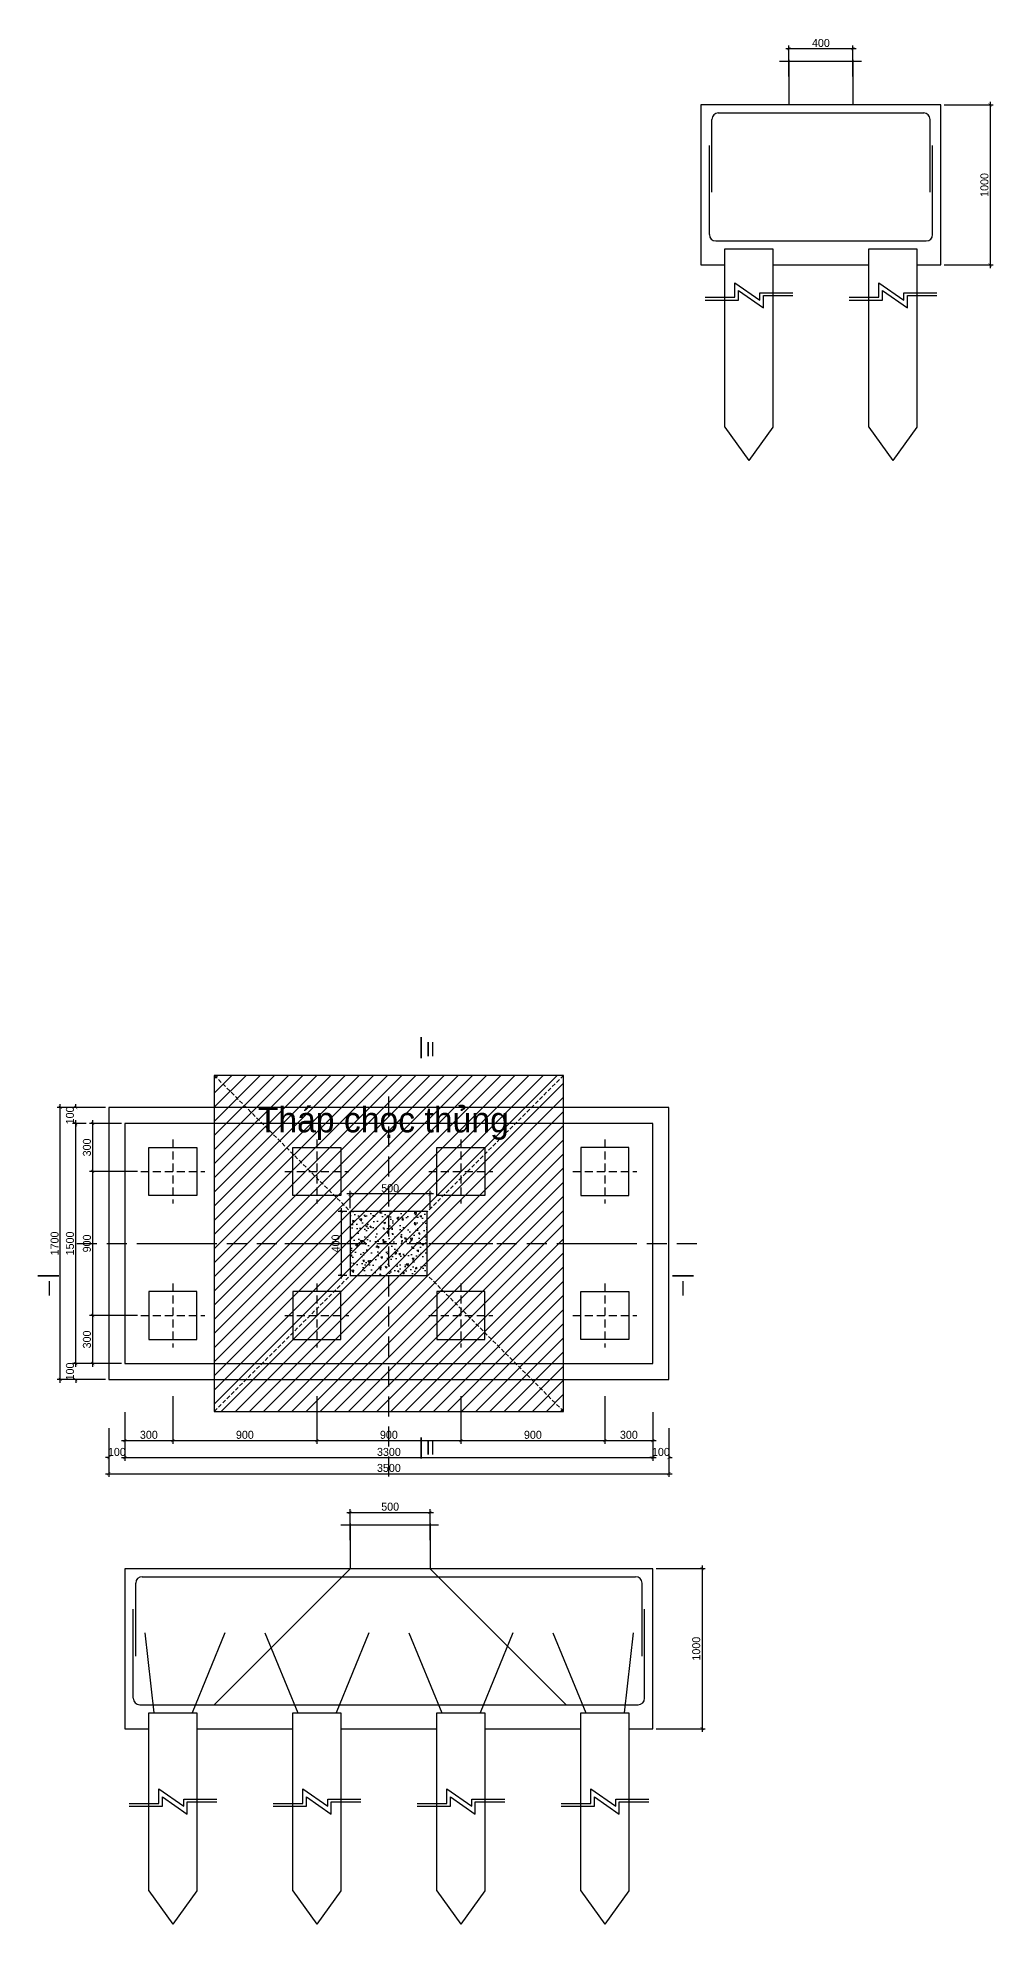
# Model space of a CAD drawing. Extents: x 394 to 18449, y -3793 to 677.
# Drawn here: x 7718 to 8315, y -3350 to -2171 of the extents above; entities that cross this region are included whole.
import ezdxf

# ---------------------------------------------------------------- set-up
doc = ezdxf.new("R2010")
doc.units = 0
doc.header["$MEASUREMENT"] = 0
doc.linetypes.add('CENTER2', pattern=[1.125, 0.75, -0.125, 0.125, -0.125])
doc.linetypes.add('HIDDEN', pattern=[0.375, 0.25, -0.125])
doc.layers.get('0').update_dxf_attribs({"linetype": 'CONTINUOUS'})
doc.layers.get('DEFPOINTS').update_dxf_attribs({"linetype": 'CONTINUOUS'})
for name, color, linetype in [('DUT', 7, 'CENTER2'), ('TEXT', 7, 'CONTINUOUS'), ('THEP', 6, 'CONTINUOUS'), ('TUONG', 7, 'CONTINUOUS')]:
    doc.layers.add(name, color=color, linetype=linetype)
doc.styles.add('DIM-NEW', font='VHELVCN.TTF')
doc.styles.add('style1', font='VGOUDYN.TTF')
doc.styles.add('T2', font='VTIMESN.TTF')
doc.dimstyles.new('TL10', dxfattribs={"dimtxt": 5, "dimasz": 2, "dimexe": 2, "dimexo": 2, "dimgap": 1, "dimtad": 1, "dimdec": 0, "dimlfac": 10, "dimzin": 0, "dimdsep": 46, "dimtxsty": 'T2', "dimblk": 'ARCHTICK', "dimcen": 2.5, "dimdle": 2, "dimclrd": 1, "dimclre": 1, "dimclrt": 2, "dimadec": 0, "dimazin": 0, "dimtfac": 1, "dimtdec": 0, "dimtix": 1, "dimtofl": 0, "dimtmove": 0, "dimatfit": 0, "dimldrblk": 'ARCHTICK', "dimfxl": 0, "dimtolj": 1, "dimtzin": 0, "dimlwd": -1, "dimlwe": -1, "dimarcsym": 0})

# ---------------------------------------------------------------- blocks, each defined once
blk = doc.blocks.new('_ARCHTICK')
at = {"color": 0, "linetype": 'ByBlock', "const_width": 0.15}
blk.add_lwpolyline([(-0.5, -0.5), (0.5, 0.5)], dxfattribs=at)
blk = doc.blocks.new('*D124')
at = {"layer": 'DEFPOINTS', "color": 0}
for p in [(7772.6, -3047.6), (8102.6, -3047.6), (8102.6, -3058.2)]:
    blk.add_point(p, dxfattribs=at)
at = {"layer": 'TUONG', "color": 1}
for p, q in [((7772.6, -3049.6), (7772.6, -3060.2)), ((8102.6, -3049.6), (8102.6, -3060.2)), ((7770.6, -3058.2), (8104.6, -3058.2))]:
    blk.add_line(p, q, dxfattribs=at)
at = {"layer": 'TUONG', "color": 1, "xscale": 2, "yscale": 2, "zscale": 2, "rotation": 180}
blk.add_blockref('_ARCHTICK', (7772.6, -3058.2), dxfattribs=at)
at = {"layer": 'TUONG', "color": 1, "xscale": 2, "yscale": 2, "zscale": 2}
blk.add_blockref('_ARCHTICK', (8102.6, -3058.2), dxfattribs=at)
at = {"layer": 'TUONG', "color": 2, "insert": (7937.6, -3054.7), "char_height": 5, "attachment_point": 5, "style": 'T2'}
blk.add_mtext('\\A1;3300', dxfattribs=at)
blk = doc.blocks.new('*D123')
at = {"layer": 'DEFPOINTS', "color": 0}
for p in [(7762.6, -3058.2), (8112.6, -3058.2), (8112.6, -3068.3)]:
    blk.add_point(p, dxfattribs=at)
at = {"layer": 'TUONG', "color": 1}
for p, q in [((7762.6, -3060.2), (7762.6, -3070.3)), ((8112.6, -3060.2), (8112.6, -3070.3)), ((7760.6, -3068.3), (8114.6, -3068.3))]:
    blk.add_line(p, q, dxfattribs=at)
at = {"layer": 'TUONG', "color": 1, "xscale": 2, "yscale": 2, "zscale": 2, "rotation": 180}
blk.add_blockref('_ARCHTICK', (7762.6, -3068.3), dxfattribs=at)
at = {"layer": 'TUONG', "color": 1, "xscale": 2, "yscale": 2, "zscale": 2}
blk.add_blockref('_ARCHTICK', (8112.6, -3068.3), dxfattribs=at)
at = {"layer": 'TUONG', "color": 2, "insert": (7937.6, -3064.7), "char_height": 5, "attachment_point": 5, "style": 'T2'}
blk.add_mtext('\\A1;3500', dxfattribs=at)
blk = doc.blocks.new('*D122')
at = {"layer": 'DEFPOINTS', "color": 0}
for p in [(8112.6, -3037.9), (8102.6, -3049.6), (8112.6, -3058.2)]:
    blk.add_point(p, dxfattribs=at)
at = {"layer": 'TUONG', "color": 1}
for p, q in [((8112.6, -3039.9), (8112.6, -3060.2)), ((8102.6, -3051.6), (8102.6, -3060.2)), ((8102.6, -3058.2), (8100.6, -3058.2)), ((8112.6, -3058.2), (8114.6, -3058.2))]:
    blk.add_line(p, q, dxfattribs=at)
at = {"layer": 'TUONG', "color": 1, "xscale": 2, "yscale": 2, "zscale": 2}
blk.add_blockref('_ARCHTICK', (8102.6, -3058.2), dxfattribs=at)
at = {"layer": 'TUONG', "color": 1, "xscale": 2, "yscale": 2, "zscale": 2, "rotation": 180}
blk.add_blockref('_ARCHTICK', (8112.6, -3058.2), dxfattribs=at)
at = {"layer": 'TUONG', "color": 2, "insert": (8107.6, -3054.7), "char_height": 5, "attachment_point": 5, "style": 'T2'}
blk.add_mtext('\\A1;100', dxfattribs=at)
blk = doc.blocks.new('*D121')
at = {"layer": 'DEFPOINTS', "color": 0}
for p in [(7762.6, -3037.9), (7772.6, -3037.9), (7772.6, -3058.2)]:
    blk.add_point(p, dxfattribs=at)
at = {"layer": 'TUONG', "color": 1}
for p, q in [((7762.6, -3039.9), (7762.6, -3060.2)), ((7772.6, -3039.9), (7772.6, -3060.2)), ((7762.6, -3058.2), (7760.6, -3058.2)), ((7772.6, -3058.2), (7774.6, -3058.2))]:
    blk.add_line(p, q, dxfattribs=at)
at = {"layer": 'TUONG', "color": 1, "xscale": 2, "yscale": 2, "zscale": 2}
blk.add_blockref('_ARCHTICK', (7762.6, -3058.2), dxfattribs=at)
at = {"layer": 'TUONG', "color": 1, "xscale": 2, "yscale": 2, "zscale": 2, "rotation": 180}
blk.add_blockref('_ARCHTICK', (7772.6, -3058.2), dxfattribs=at)
at = {"layer": 'TUONG', "color": 2, "insert": (7767.6, -3054.7), "char_height": 5, "attachment_point": 5, "style": 'T2'}
blk.add_mtext('\\A1;100', dxfattribs=at)
blk = doc.blocks.new('*D120')
at = {"layer": 'DEFPOINTS', "color": 0}
for p in [(8072.6, -3017.9), (8102.6, -3027.9), (8102.6, -3047.6)]:
    blk.add_point(p, dxfattribs=at)
at = {"layer": 'TUONG', "color": 1}
for p, q in [((8072.6, -3019.9), (8072.6, -3049.6)), ((8102.6, -3029.9), (8102.6, -3049.6)), ((8070.6, -3047.6), (8104.6, -3047.6))]:
    blk.add_line(p, q, dxfattribs=at)
at = {"layer": 'TUONG', "color": 1, "xscale": 2, "yscale": 2, "zscale": 2, "rotation": 180}
blk.add_blockref('_ARCHTICK', (8072.6, -3047.6), dxfattribs=at)
at = {"layer": 'TUONG', "color": 1, "xscale": 2, "yscale": 2, "zscale": 2}
blk.add_blockref('_ARCHTICK', (8102.6, -3047.6), dxfattribs=at)
at = {"layer": 'TUONG', "color": 2, "insert": (8087.6, -3044), "char_height": 5, "attachment_point": 5, "style": 'T2'}
blk.add_mtext('\\A1;300', dxfattribs=at)
blk = doc.blocks.new('*D119')
at = {"layer": 'DEFPOINTS', "color": 0}
for p in [(7982.6, -3017.9), (8072.6, -3017.9), (8072.6, -3047.6)]:
    blk.add_point(p, dxfattribs=at)
at = {"layer": 'TUONG', "color": 1}
for p, q in [((7982.6, -3019.9), (7982.6, -3049.6)), ((8072.6, -3019.9), (8072.6, -3049.6)), ((7980.6, -3047.6), (8074.6, -3047.6))]:
    blk.add_line(p, q, dxfattribs=at)
at = {"layer": 'TUONG', "color": 1, "xscale": 2, "yscale": 2, "zscale": 2, "rotation": 180}
blk.add_blockref('_ARCHTICK', (7982.6, -3047.6), dxfattribs=at)
at = {"layer": 'TUONG', "color": 1, "xscale": 2, "yscale": 2, "zscale": 2}
blk.add_blockref('_ARCHTICK', (8072.6, -3047.6), dxfattribs=at)
at = {"layer": 'TUONG', "color": 2, "insert": (8027.6, -3044), "char_height": 5, "attachment_point": 5, "style": 'T2'}
blk.add_mtext('\\A1;900', dxfattribs=at)
blk = doc.blocks.new('*D118')
at = {"layer": 'DEFPOINTS', "color": 0}
for p in [(7892.6, -3017.9), (7982.6, -3017.9), (7982.6, -3047.6)]:
    blk.add_point(p, dxfattribs=at)
at = {"layer": 'TUONG', "color": 1}
for p, q in [((7892.6, -3019.9), (7892.6, -3049.6)), ((7982.6, -3019.9), (7982.6, -3049.6)), ((7890.6, -3047.6), (7984.6, -3047.6))]:
    blk.add_line(p, q, dxfattribs=at)
at = {"layer": 'TUONG', "color": 1, "xscale": 2, "yscale": 2, "zscale": 2, "rotation": 180}
blk.add_blockref('_ARCHTICK', (7892.6, -3047.6), dxfattribs=at)
at = {"layer": 'TUONG', "color": 1, "xscale": 2, "yscale": 2, "zscale": 2}
blk.add_blockref('_ARCHTICK', (7982.6, -3047.6), dxfattribs=at)
at = {"layer": 'TUONG', "color": 2, "insert": (7937.6, -3044), "char_height": 5, "attachment_point": 5, "style": 'T2'}
blk.add_mtext('\\A1;900', dxfattribs=at)
blk = doc.blocks.new('*D117')
at = {"layer": 'DEFPOINTS', "color": 0}
for p in [(7802.6, -3017.9), (7892.6, -3017.9), (7892.6, -3047.6)]:
    blk.add_point(p, dxfattribs=at)
at = {"layer": 'TUONG', "color": 1}
for p, q in [((7802.6, -3019.9), (7802.6, -3049.6)), ((7892.6, -3019.9), (7892.6, -3049.6)), ((7800.6, -3047.6), (7894.6, -3047.6))]:
    blk.add_line(p, q, dxfattribs=at)
at = {"layer": 'TUONG', "color": 1, "xscale": 2, "yscale": 2, "zscale": 2, "rotation": 180}
blk.add_blockref('_ARCHTICK', (7802.6, -3047.6), dxfattribs=at)
at = {"layer": 'TUONG', "color": 1, "xscale": 2, "yscale": 2, "zscale": 2}
blk.add_blockref('_ARCHTICK', (7892.6, -3047.6), dxfattribs=at)
at = {"layer": 'TUONG', "color": 2, "insert": (7847.6, -3044), "char_height": 5, "attachment_point": 5, "style": 'T2'}
blk.add_mtext('\\A1;900', dxfattribs=at)
blk = doc.blocks.new('*D116')
at = {"layer": 'DEFPOINTS', "color": 0}
for p in [(7772.6, -3027.9), (7802.6, -3017.9), (7802.6, -3047.6)]:
    blk.add_point(p, dxfattribs=at)
at = {"layer": 'TUONG', "color": 1}
for p, q in [((7802.6, -3019.9), (7802.6, -3049.6)), ((7772.6, -3029.9), (7772.6, -3049.6)), ((7770.6, -3047.6), (7804.6, -3047.6))]:
    blk.add_line(p, q, dxfattribs=at)
at = {"layer": 'TUONG', "color": 1, "xscale": 2, "yscale": 2, "zscale": 2, "rotation": 180}
blk.add_blockref('_ARCHTICK', (7772.6, -3047.6), dxfattribs=at)
at = {"layer": 'TUONG', "color": 1, "xscale": 2, "yscale": 2, "zscale": 2}
blk.add_blockref('_ARCHTICK', (7802.6, -3047.6), dxfattribs=at)
at = {"layer": 'TUONG', "color": 2, "insert": (7787.6, -3044), "char_height": 5, "attachment_point": 5, "style": 'T2'}
blk.add_mtext('\\A1;300', dxfattribs=at)
blk = doc.blocks.new('*D115')
at = {"layer": 'DEFPOINTS', "color": 0}
for p in [(7732.2, -2839.4), (7741.9, -2839.4), (7741.9, -3009.4)]:
    blk.add_point(p, dxfattribs=at)
at = {"layer": 'TUONG', "color": 1}
for p, q in [((7739.9, -2839.4), (7730.2, -2839.4)), ((7732.2, -3011.4), (7732.2, -2837.4)), ((7739.9, -3009.4), (7730.2, -3009.4))]:
    blk.add_line(p, q, dxfattribs=at)
at = {"layer": 'TUONG', "color": 1, "xscale": 2, "yscale": 2, "zscale": 2}
for p, rotation in [((7732.2, -2839.4), 90), ((7732.2, -3009.4), 270)]:
    blk.add_blockref('_ARCHTICK', p, dxfattribs=dict(at, rotation=rotation))
at = {"layer": 'TUONG', "color": 2, "insert": (7728.7, -2924.4), "char_height": 5, "attachment_point": 5, "rotation": 90, "style": 'T2'}
blk.add_mtext('\\A1;1700', dxfattribs=at)
blk = doc.blocks.new('*D114')
at = {"layer": 'DEFPOINTS', "color": 0}
for p in [(7741.9, -2839.4), (7762.6, -2839.4), (7750.5, -2849.4)]:
    blk.add_point(p, dxfattribs=at)
at = {"layer": 'TUONG', "color": 1}
for p, q in [((7760.6, -2839.4), (7739.9, -2839.4)), ((7741.9, -2839.4), (7741.9, -2837.4)), ((7748.5, -2849.4), (7739.9, -2849.4)), ((7741.9, -2849.4), (7741.9, -2851.4))]:
    blk.add_line(p, q, dxfattribs=at)
at = {"layer": 'TUONG', "color": 1, "xscale": 2, "yscale": 2, "zscale": 2}
for p, rotation in [((7741.9, -2839.4), 270), ((7741.9, -2849.4), 90)]:
    blk.add_blockref('_ARCHTICK', p, dxfattribs=dict(at, rotation=rotation))
at = {"layer": 'TUONG', "color": 2, "insert": (7738.3, -2844.4), "char_height": 5, "attachment_point": 5, "rotation": 90, "style": 'T2'}
blk.add_mtext('\\A1;100', dxfattribs=at)
blk = doc.blocks.new('*D113')
at = {"layer": 'DEFPOINTS', "color": 0}
for p in [(7741.9, -2849.4), (7750.5, -2849.4), (7770.6, -2999.4)]:
    blk.add_point(p, dxfattribs=at)
at = {"layer": 'TUONG', "color": 1}
for p, q in [((7748.5, -2849.4), (7739.9, -2849.4)), ((7741.9, -3001.4), (7741.9, -2847.4)), ((7768.6, -2999.4), (7739.9, -2999.4))]:
    blk.add_line(p, q, dxfattribs=at)
at = {"layer": 'TUONG', "color": 1, "xscale": 2, "yscale": 2, "zscale": 2}
for p, rotation in [((7741.9, -2849.4), 90), ((7741.9, -2999.4), 270)]:
    blk.add_blockref('_ARCHTICK', p, dxfattribs=dict(at, rotation=rotation))
at = {"layer": 'TUONG', "color": 2, "insert": (7738.3, -2924.4), "char_height": 5, "attachment_point": 5, "rotation": 90, "style": 'T2'}
blk.add_mtext('\\A1;1500', dxfattribs=at)
blk = doc.blocks.new('*D112')
at = {"layer": 'DEFPOINTS', "color": 0}
for p in [(7741.9, -2999.4), (7770.6, -2999.4), (7762.6, -3009.4)]:
    blk.add_point(p, dxfattribs=at)
at = {"layer": 'TUONG', "color": 1}
for p, q in [((7768.6, -2999.4), (7739.9, -2999.4)), ((7741.9, -2999.4), (7741.9, -2997.4)), ((7760.6, -3009.4), (7739.9, -3009.4)), ((7741.9, -3009.4), (7741.9, -3011.4))]:
    blk.add_line(p, q, dxfattribs=at)
at = {"layer": 'TUONG', "color": 1, "xscale": 2, "yscale": 2, "zscale": 2}
for p, rotation in [((7741.9, -2999.4), 270), ((7741.9, -3009.4), 90)]:
    blk.add_blockref('_ARCHTICK', p, dxfattribs=dict(at, rotation=rotation))
at = {"layer": 'TUONG', "color": 2, "insert": (7738.3, -3004.4), "char_height": 5, "attachment_point": 5, "rotation": 90, "style": 'T2'}
blk.add_mtext('\\A1;100', dxfattribs=at)
blk = doc.blocks.new('*D111')
at = {"layer": 'DEFPOINTS', "color": 0}
for p in [(7752.5, -2849.4), (7772.6, -2849.4), (7782.6, -2879.4)]:
    blk.add_point(p, dxfattribs=at)
at = {"layer": 'TUONG', "color": 1}
for p, q in [((7770.6, -2849.4), (7750.5, -2849.4)), ((7752.5, -2881.4), (7752.5, -2847.4)), ((7780.6, -2879.4), (7750.5, -2879.4))]:
    blk.add_line(p, q, dxfattribs=at)
at = {"layer": 'TUONG', "color": 1, "xscale": 2, "yscale": 2, "zscale": 2}
for p, rotation in [((7752.5, -2849.4), 90), ((7752.5, -2879.4), 270)]:
    blk.add_blockref('_ARCHTICK', p, dxfattribs=dict(at, rotation=rotation))
at = {"layer": 'TUONG', "color": 2, "insert": (7748.9, -2864.4), "char_height": 5, "attachment_point": 5, "rotation": 90, "style": 'T2'}
blk.add_mtext('\\A1;300', dxfattribs=at)
blk = doc.blocks.new('*D110')
at = {"layer": 'DEFPOINTS', "color": 0}
for p in [(7752.5, -2879.4), (7782.6, -2879.4), (7782.6, -2969.4)]:
    blk.add_point(p, dxfattribs=at)
at = {"layer": 'TUONG', "color": 1}
for p, q in [((7780.6, -2879.4), (7750.5, -2879.4)), ((7752.5, -2971.4), (7752.5, -2877.4)), ((7780.6, -2969.4), (7750.5, -2969.4))]:
    blk.add_line(p, q, dxfattribs=at)
at = {"layer": 'TUONG', "color": 1, "xscale": 2, "yscale": 2, "zscale": 2}
for p, rotation in [((7752.5, -2879.4), 90), ((7752.5, -2969.4), 270)]:
    blk.add_blockref('_ARCHTICK', p, dxfattribs=dict(at, rotation=rotation))
at = {"layer": 'TUONG', "color": 2, "insert": (7748.9, -2924.4), "char_height": 5, "attachment_point": 5, "rotation": 90, "style": 'T2'}
blk.add_mtext('\\A1;900', dxfattribs=at)
blk = doc.blocks.new('*D109')
at = {"layer": 'DEFPOINTS', "color": 0}
for p in [(7752.5, -2969.4), (7782.6, -2969.4), (7772.6, -2999.4)]:
    blk.add_point(p, dxfattribs=at)
at = {"layer": 'TUONG', "color": 1}
for p, q in [((7780.6, -2969.4), (7750.5, -2969.4)), ((7752.5, -3001.4), (7752.5, -2967.4)), ((7770.6, -2999.4), (7750.5, -2999.4))]:
    blk.add_line(p, q, dxfattribs=at)
at = {"layer": 'TUONG', "color": 1, "xscale": 2, "yscale": 2, "zscale": 2}
for p, rotation in [((7752.5, -2969.4), 90), ((7752.5, -2999.4), 270)]:
    blk.add_blockref('_ARCHTICK', p, dxfattribs=dict(at, rotation=rotation))
at = {"layer": 'TUONG', "color": 2, "insert": (7748.9, -2984.4), "char_height": 5, "attachment_point": 5, "rotation": 90, "style": 'T2'}
blk.add_mtext('\\A1;300', dxfattribs=at)
blk = doc.blocks.new('*D108')
at = {"layer": 'DEFPOINTS', "color": 0}
for p in [(7913.4, -2893.5), (7913.4, -2904.4), (7963.4, -2904.4)]:
    blk.add_point(p, dxfattribs=at)
at = {"layer": 'TUONG', "color": 1}
for p, q in [((7965.4, -2893.5), (7911.4, -2893.5)), ((7913.4, -2902.4), (7913.4, -2891.5)), ((7963.4, -2902.4), (7963.4, -2891.5))]:
    blk.add_line(p, q, dxfattribs=at)
at = {"layer": 'TUONG', "color": 1, "xscale": 2, "yscale": 2, "zscale": 2, "rotation": 180}
blk.add_blockref('_ARCHTICK', (7913.4, -2893.5), dxfattribs=at)
at = {"layer": 'TUONG', "color": 1, "xscale": 2, "yscale": 2, "zscale": 2}
blk.add_blockref('_ARCHTICK', (7963.4, -2893.5), dxfattribs=at)
at = {"layer": 'TUONG', "color": 2, "insert": (7938.4, -2889.9), "char_height": 5, "attachment_point": 5, "style": 'T2'}
blk.add_mtext('\\A1;500', dxfattribs=at)
blk = doc.blocks.new('*D107')
at = {"layer": 'DEFPOINTS', "color": 0}
for p in [(7907.9, -2904.4), (7913.4, -2904.4), (7913.4, -2944.4)]:
    blk.add_point(p, dxfattribs=at)
at = {"layer": 'TUONG', "color": 1}
for p, q in [((7911.4, -2904.4), (7905.9, -2904.4)), ((7907.9, -2946.4), (7907.9, -2902.4)), ((7911.4, -2944.4), (7905.9, -2944.4))]:
    blk.add_line(p, q, dxfattribs=at)
at = {"layer": 'TUONG', "color": 1, "xscale": 2, "yscale": 2, "zscale": 2}
for p, rotation in [((7907.9, -2904.4), 90), ((7907.9, -2944.4), 270)]:
    blk.add_blockref('_ARCHTICK', p, dxfattribs=dict(at, rotation=rotation))
at = {"layer": 'TUONG', "color": 2, "insert": (7904.3, -2924.4), "char_height": 5, "attachment_point": 5, "rotation": 90, "style": 'T2'}
blk.add_mtext('\\A1;400', dxfattribs=at)
blk = doc.blocks.new('*D126')
at = {"layer": 'DEFPOINTS', "color": 0}
for p in [(7963.4, -3092.5), (7913.4, -3111.9), (7963.4, -3111.9)]:
    blk.add_point(p, dxfattribs=at)
at = {"layer": 'TUONG', "color": 1}
for p, q in [((7911.4, -3092.5), (7965.4, -3092.5)), ((7913.4, -3109.9), (7913.4, -3090.5)), ((7963.4, -3109.9), (7963.4, -3090.5))]:
    blk.add_line(p, q, dxfattribs=at)
at = {"layer": 'TUONG', "color": 1, "xscale": 2, "yscale": 2, "zscale": 2, "rotation": 180}
blk.add_blockref('_ARCHTICK', (7913.4, -3092.5), dxfattribs=at)
at = {"layer": 'TUONG', "color": 1, "xscale": 2, "yscale": 2, "zscale": 2}
blk.add_blockref('_ARCHTICK', (7963.4, -3092.5), dxfattribs=at)
at = {"layer": 'TUONG', "color": 2, "insert": (7938.4, -3088.9), "char_height": 5, "attachment_point": 5, "style": 'T2'}
blk.add_mtext('\\A1;500', dxfattribs=at)
blk = doc.blocks.new('*D125')
at = {"layer": 'DEFPOINTS', "color": 0}
for p in [(8102.6, -3127.6), (8102.6, -3227.6), (8133.3, -3227.6)]:
    blk.add_point(p, dxfattribs=at)
at = {"layer": 'TUONG', "color": 1}
for p, q in [((8104.6, -3127.6), (8135.3, -3127.6)), ((8133.3, -3125.6), (8133.3, -3229.6)), ((8104.6, -3227.6), (8135.3, -3227.6))]:
    blk.add_line(p, q, dxfattribs=at)
at = {"layer": 'TUONG', "color": 1, "xscale": 2, "yscale": 2, "zscale": 2}
for p, rotation in [((8133.3, -3127.6), 90), ((8133.3, -3227.6), 270)]:
    blk.add_blockref('_ARCHTICK', p, dxfattribs=dict(at, rotation=rotation))
at = {"layer": 'TUONG', "color": 2, "insert": (8129.7, -3177.6), "char_height": 5, "attachment_point": 5, "rotation": 90, "style": 'T2'}
blk.add_mtext('\\A1;1000', dxfattribs=at)
blk = doc.blocks.new('*D182')
at = {"layer": 'DEFPOINTS', "color": 0}
for p in [(8227.6, -2177.8), (8187.6, -2197.3), (8227.6, -2197.3)]:
    blk.add_point(p, dxfattribs=at)
at = {"layer": 'TUONG', "color": 1}
for p, q in [((8185.6, -2177.8), (8229.6, -2177.8)), ((8187.6, -2195.3), (8187.6, -2175.8)), ((8227.6, -2195.3), (8227.6, -2175.8))]:
    blk.add_line(p, q, dxfattribs=at)
at = {"layer": 'TUONG', "color": 1, "xscale": 2, "yscale": 2, "zscale": 2, "rotation": 180}
blk.add_blockref('_ARCHTICK', (8187.6, -2177.8), dxfattribs=at)
at = {"layer": 'TUONG', "color": 1, "xscale": 2, "yscale": 2, "zscale": 2}
blk.add_blockref('_ARCHTICK', (8227.6, -2177.8), dxfattribs=at)
at = {"layer": 'TUONG', "color": 2, "insert": (8207.6, -2174.3), "char_height": 5, "attachment_point": 5, "style": 'T2'}
blk.add_mtext('\\A1;400', dxfattribs=at)
blk = doc.blocks.new('*D181')
at = {"layer": 'DEFPOINTS', "color": 0}
for p in [(8282.6, -2213), (8282.6, -2313), (8313.3, -2313)]:
    blk.add_point(p, dxfattribs=at)
at = {"layer": 'TUONG', "color": 1}
for p, q in [((8284.6, -2213), (8315.3, -2213)), ((8313.3, -2211), (8313.3, -2315)), ((8284.6, -2313), (8315.3, -2313))]:
    blk.add_line(p, q, dxfattribs=at)
at = {"layer": 'TUONG', "color": 1, "xscale": 2, "yscale": 2, "zscale": 2}
for p, rotation in [((8313.3, -2213), 90), ((8313.3, -2313), 270)]:
    blk.add_blockref('_ARCHTICK', p, dxfattribs=dict(at, rotation=rotation))
at = {"layer": 'TUONG', "color": 2, "insert": (8309.8, -2263), "char_height": 5, "attachment_point": 5, "rotation": 90, "style": 'T2'}
blk.add_mtext('\\A1;1000', dxfattribs=at)

msp = doc.modelspace()

# ---------------------------------------------------------------- hatches: boundary and pattern name
at = {"layer": 'TUONG'}
h = msp.add_hatch(dxfattribs=at)
h.set_pattern_fill('ANSI31', color=256, scale=50, angle=180, style=0)
h.set_pattern_definition([(225, (-672.5, 0), (4.4194174, -4.4194174), [])])
h.paths.add_polyline_path([(8046.809, -2819.355), (7828.437, -2819.355), (7828.437, -3029.355), (8046.809, -3029.355)])
h = msp.add_hatch(dxfattribs=at)
h.set_pattern_fill('AR-CONC', color=9, scale=1.5, angle=90, style=0)
h.set_pattern_definition([(140, (6472.5, -10750.5), (0.941282, 10.758903), [1.125, -12.375]), (85, (6472.5, -10750.5), (-11.282882, -2.08127), [0.9, -9.9]), (190.4514, (6472.578, -10749.603), (-10.341593, 8.677641), [0.956103, -10.517132]), (136.1842, (6469.5, -10750.5), (2.482785, 16.008616), [1.6875, -18.5625]), (186.6356, (6469.707, -10749.166), (-14.611768, 14.01994), [1.434154, -15.775695]), (81.1842, (6469.5, -10750.5), (-14.61178, 14.01993), [1.35, -14.85]), (111, (6470.25, -10749), (6.039283, 8.953606), [1.125, -12.375]), (56, (6470.25, -10749), (-10.87725, 3.64973), [0.9, -9.9]), (161.4514, (6470.753, -10748.254), (-4.837957, 12.60334), [0.956103, -10.517132]), (127.5, (6472.5, -10750.5), (-4.9934078, 0.1823978), [0, -9.78, 0, -10.05, 0, -9.9375]), (97.5, (6472.5, -10750.5), (-5.9161757, 3.946043), [0, -5.73, 0, -9.555, 0, -3.7875]), (57.5, (6472.5, -10753.845), (0.338323, 8.0073365), [0, -3.75, 0, -11.7, 0, -15.525]), (47.5, (6472.5, -10755.345), (-1.501575, 8.7477925), [0, -4.875, 0, -7.77, 0, -11.025])])
h.paths.add_polyline_path([(7937.623, -2924.355), (7937.623, -2904.355), (7913.437, -2904.355), (7913.437, -2924.355)])
h.paths.add_polyline_path([(7913.437, -2924.355), (7913.437, -2944.355), (7937.623, -2944.355), (7937.623, -2924.355)])
h.paths.add_polyline_path([(7937.623, -2924.355), (7937.623, -2944.355), (7961.536, -2944.355), (7961.536, -2924.355)])
h.paths.add_polyline_path([(7961.536, -2924.355), (7961.536, -2904.355), (7937.623, -2904.355), (7937.623, -2924.355)])

# ---------------------------------------------------------------- linework, layer by layer
at = {"layer": 'DUT', "linetype": 'HIDDEN', "ltscale": 10}
for p, q in [((7828.437, -2819.355), (7913.437, -2904.355)), ((8046.809, -2819.355), (7961.809, -2904.355)), ((7828.437, -3029.355), (7913.437, -2944.355)), ((8046.809, -3029.355), (7961.809, -2944.355))]:
    msp.add_line(p, q, dxfattribs=at)
at = {"layer": 'DUT', "color": 9, "linetype": 'HIDDEN', "ltscale": 50}
for p, q in [((7937.623, -3070.1), (7937.623, -2828.774)), ((7742.517, -2924.355), (8132.457, -2924.355))]:
    msp.add_line(p, q, dxfattribs=at)
at = {"layer": 'DUT', "color": 9, "linetype": 'HIDDEN', "ltscale": 20}
for p, q in [((7802.623, -2859.355), (7802.623, -2899.355)), ((7892.623, -2859.355), (7892.623, -2899.355)), ((7982.623, -2859.355), (7982.623, -2899.355)), ((8072.623, -2859.355), (8072.623, -2899.355)), ((7782.623, -2879.355), (7822.623, -2879.355)), ((7872.623, -2879.355), (7912.623, -2879.355)), ((7962.623, -2879.355), (8002.623, -2879.355)), ((8052.623, -2879.355), (8092.623, -2879.355)), ((7802.623, -2949.355), (7802.623, -2989.355)), ((7892.623, -2949.355), (7892.623, -2989.355)), ((7982.623, -2949.355), (7982.623, -2989.355)), ((8072.623, -2949.355), (8072.623, -2989.355)), ((7782.623, -2969.355), (7822.623, -2969.355)), ((7872.623, -2969.355), (7912.623, -2969.355)), ((7962.623, -2969.355), (8002.623, -2969.355)), ((8052.623, -2969.355), (8092.623, -2969.355))]:
    msp.add_line(p, q, dxfattribs=at)
at = {"layer": 'DUT', "linetype": 'HIDDEN', "ltscale": 10}
msp.add_lwpolyline([(8046.809, -2819.355), (7828.437, -2819.355), (7828.437, -3029.355), (8046.809, -3029.355)], close=True, dxfattribs=at)
msp.add_lwpolyline([(8046.809, -2819.355), (7828.437, -2819.355), (7828.437, -3029.355), (8046.809, -3029.355)], close=True, dxfattribs=at)
at = {"layer": 'TEXT', "ltscale": 10}
for points in [[(7958.214, -2795.439), (7957.164, -2795.439), (7958.214, -2808.743), (7957.164, -2808.743)], [(7718.145, -2944.05), (7718.145, -2945.1), (7731.449, -2944.05), (7731.449, -2945.1)], [(8114.762, -2944.05), (8114.762, -2945.1), (8128.067, -2944.05), (8128.067, -2945.1)], [(7958.214, -3045.482), (7957.164, -3045.482), (7958.214, -3058.787), (7957.164, -3058.787)]]:
    msp.add_trace(points, dxfattribs=at)
at = {"layer": 'THEP', "ltscale": 10}
for p, q in [((8139.453, -2267.591), (8139.453, -2221.991)), ((8143.453, -2217.991), (8271.837, -2217.991)), ((8275.837, -2267.591), (8275.837, -2221.991)), ((8137.876, -2294), (8137.876, -2238.249)), ((8277.414, -2294), (8277.414, -2238.249)), ((8141.876, -2298), (8273.414, -2298)), ((7783.431, -3132.62), (8091.815, -3132.62)), ((7779.431, -3182.221), (7779.431, -3136.62)), ((8095.815, -3182.221), (8095.815, -3136.62)), ((7777.854, -3208.63), (7777.854, -3152.879)), ((8097.392, -3208.63), (8097.392, -3152.879)), ((7785, -3167.63), (7790.623, -3217.63)), ((7835.123, -3167.63), (7814.623, -3217.63)), ((7860.123, -3167.63), (7880.623, -3217.63)), ((7925.123, -3167.63), (7904.623, -3217.63)), ((7950.123, -3167.63), (7970.623, -3217.63)), ((8015.123, -3167.63), (7994.623, -3217.63)), ((8040.123, -3167.63), (8060.623, -3217.63)), ((8090.246, -3167.63), (8084.623, -3217.63)), ((7781.854, -3212.63), (8093.392, -3212.63))]:
    msp.add_line(p, q, dxfattribs=at)
for centre, start, end in [((8143.453, -2221.991), 90, 180), ((8271.837, -2221.991), 0, 90), ((8141.876, -2294), 180, 270), ((8273.414, -2294), 270, 360), ((7783.431, -3136.62), 90, 180), ((8091.815, -3136.62), 0, 90), ((7781.854, -3208.63), 180, 270), ((8093.392, -3208.63), 270, 360)]:
    msp.add_arc(centre, 4, start, end, dxfattribs=at)
at = {"layer": 'TUONG'}
for p, q in [((8181.726, -2185.568), (8232.908, -2185.568)), ((8187.645, -2184.782), (8187.645, -2213)), ((8227.645, -2184.782), (8227.645, -2213)), ((8282.645, -2313), (8282.645, -2213)), ((8147.645, -2414.255), (8162.645, -2435.187)), ((8177.645, -2414.255), (8162.645, -2435.187)), ((8237.645, -2414.255), (8252.645, -2435.187)), ((8267.645, -2414.255), (8252.645, -2435.187)), ((7782.623, -2924.355), (7822.623, -2924.355)), ((7872.623, -2924.355), (7912.623, -2924.355)), ((7962.623, -2924.355), (8002.623, -2924.355)), ((8052.623, -2924.355), (8092.623, -2924.355)), ((7907.518, -3100.197), (7968.7, -3100.197)), ((7913.437, -3099.411), (7913.437, -3127.63)), ((7963.437, -3099.411), (7963.437, -3127.63)), ((7828.437, -3212.63), (7913.437, -3127.63)), ((8048.437, -3212.63), (7963.437, -3127.63)), ((8102.623, -3227.63), (8102.623, -3127.63)), ((7787.623, -3328.884), (7802.623, -3349.817)), ((7817.623, -3328.884), (7802.623, -3349.817)), ((7877.623, -3328.884), (7892.623, -3349.817)), ((7907.623, -3328.884), (7892.623, -3349.817)), ((7967.623, -3328.884), (7982.623, -3349.817)), ((7997.623, -3328.884), (7982.623, -3349.817)), ((8057.623, -3328.884), (8072.623, -3349.817)), ((8087.623, -3328.884), (8072.623, -3349.817))]:
    msp.add_line(p, q, dxfattribs=at)
for points in [[(8267.645, -2313), (8282.645, -2313), (8282.645, -2213), (8132.645, -2213), (8132.645, -2313), (8147.645, -2313)], [(8147.645, -2414.255), (8147.645, -2303), (8177.645, -2303), (8177.645, -2414.255)], [(8237.645, -2414.255), (8237.645, -2303), (8267.645, -2303), (8267.645, -2414.255)], [(8177.645, -2313), (8237.645, -2313)], [(8135.358, -2333.181), (8153.889, -2333.181), (8153.889, -2324.145), (8169.392, -2334.956), (8169.392, -2330.418), (8190.022, -2330.418)], [(8135.358, -2334.901), (8156.139, -2334.901), (8156.139, -2329.027), (8171.642, -2339.838), (8171.642, -2332.138), (8190.022, -2332.138)], [(8225.358, -2333.181), (8243.889, -2333.181), (8243.889, -2324.145), (8259.392, -2334.956), (8259.392, -2330.418), (8280.022, -2330.418)], [(8225.358, -2334.901), (8246.139, -2334.901), (8246.139, -2329.027), (8261.642, -2339.838), (8261.642, -2332.138), (8280.022, -2332.138)], [(8087.623, -3227.63), (8102.623, -3227.63), (8102.623, -3127.63), (7772.623, -3127.63), (7772.623, -3227.63), (7787.623, -3227.63)], [(7787.623, -3328.884), (7787.623, -3217.63), (7817.623, -3217.63), (7817.623, -3328.884)], [(7877.623, -3328.884), (7877.623, -3217.63), (7907.623, -3217.63), (7907.623, -3328.884)], [(7967.623, -3328.884), (7967.623, -3217.63), (7997.623, -3217.63), (7997.623, -3328.884)], [(8057.623, -3328.884), (8057.623, -3217.63), (8087.623, -3217.63), (8087.623, -3328.884)], [(7817.623, -3227.63), (7877.623, -3227.63)], [(7907.623, -3227.63), (7967.623, -3227.63)], [(7997.623, -3227.63), (8057.623, -3227.63)], [(7775.336, -3274.31), (7793.867, -3274.31), (7793.867, -3265.275), (7809.37, -3276.086), (7809.37, -3271.548), (7830, -3271.548)], [(7865.336, -3274.31), (7883.867, -3274.31), (7883.867, -3265.275), (7899.37, -3276.086), (7899.37, -3271.548), (7920, -3271.548)], [(7955.336, -3274.31), (7973.867, -3274.31), (7973.867, -3265.275), (7989.37, -3276.086), (7989.37, -3271.548), (8010, -3271.548)], [(8045.336, -3274.31), (8063.867, -3274.31), (8063.867, -3265.275), (8079.37, -3276.086), (8079.37, -3271.548), (8100, -3271.548)], [(7775.336, -3276.03), (7796.117, -3276.03), (7796.117, -3270.157), (7811.62, -3280.968), (7811.62, -3273.268), (7830, -3273.268)], [(7865.336, -3276.03), (7886.117, -3276.03), (7886.117, -3270.157), (7901.62, -3280.968), (7901.62, -3273.268), (7920, -3273.268)], [(7955.336, -3276.03), (7976.117, -3276.03), (7976.117, -3270.157), (7991.62, -3280.968), (7991.62, -3273.268), (8010, -3273.268)], [(8045.336, -3276.03), (8066.117, -3276.03), (8066.117, -3270.157), (8081.62, -3280.968), (8081.62, -3273.268), (8100, -3273.268)]]:
    msp.add_lwpolyline(points, dxfattribs=at)
for points in [[(8046.809, -2819.355), (7828.437, -2819.355), (7828.437, -3029.355), (8046.809, -3029.355)], [(8112.623, -3009.355), (8112.623, -2839.355), (7762.623, -2839.355), (7762.623, -3009.355)], [(8102.623, -2999.355), (8102.623, -2849.355), (7772.623, -2849.355), (7772.623, -2999.355)], [(7817.623, -2864.355), (7817.623, -2894.355), (7787.623, -2894.355), (7787.623, -2864.355)], [(7907.623, -2864.355), (7907.623, -2894.355), (7877.623, -2894.355), (7877.623, -2864.355)], [(7997.623, -2864.355), (7997.623, -2894.355), (7967.623, -2894.355), (7967.623, -2864.355)], [(8057.623, -2864.355), (8057.623, -2894.355), (8087.623, -2894.355), (8087.623, -2864.355)], [(7961.536, -2944.355), (7961.536, -2904.355), (7913.437, -2904.355), (7913.437, -2944.355)], [(7817.623, -2984.355), (7817.623, -2954.355), (7787.623, -2954.355), (7787.623, -2984.355)], [(7907.623, -2984.355), (7907.623, -2954.355), (7877.623, -2954.355), (7877.623, -2984.355)], [(7997.623, -2984.355), (7997.623, -2954.355), (7967.623, -2954.355), (7967.623, -2984.355)], [(8057.623, -2984.355), (8057.623, -2954.355), (8087.623, -2954.355), (8087.623, -2984.355)]]:
    msp.add_lwpolyline(points, close=True, dxfattribs=at)

# ---------------------------------------------------------------- texts
at = {"layer": 'TEXT', "ltscale": 10}
for s, height, style, p in [('II', 9, 'DIM-NEW', (7960.689, -2807.435)), ('Thaùp choïc thuûng', 15.75, 'style1', (7855.659, -2854.977)), ('I', 9, 'DIM-NEW', (7724, -2956.935)), ('I', 9, 'DIM-NEW', (8120, -2956.935)), ('II', 9, 'DIM-NEW', (7960.689, -3056.435))]:
    msp.add_text(s, height=height, dxfattribs=dict(at, style=style)).set_placement(p)

# ---------------------------------------------------------------- dimensions: what is measured, and where the dimension line sits
at = {"layer": 'TUONG'}
for base, p1, p2, picture, middle in [((8227.645, -2177.84), (8187.645, -2197.295), (8227.645, -2197.295), '*D182', (8207.645, -2174.28)), ((7963.437, -3092.469), (7913.437, -3111.925), (7963.437, -3111.925), '*D126', (7938.437, -3088.869))]:
    dim = msp.add_linear_dim(base=base, p1=p1, p2=p2, dimstyle='TL10', dxfattribs=at)
    dim.commit()
    dim.dimension.update_dxf_attribs({"geometry": picture, "text_midpoint": middle})
for base, p1, p2, angle, picture, middle in [((8313.323, -2313), (8282.645, -2213), (8282.645, -2313), 90, '*D181', (8309.764, -2263)), ((7732.221, -2839.355), (7741.87, -3009.355), (7741.87, -2839.355), 90, '*D115', (7728.661, -2924.355)), ((7913.437, -2893.533), (7963.437, -2904.355), (7913.437, -2904.355), 180, '*D108', (7938.437, -2889.933)), ((7907.876, -2904.355), (7913.437, -2944.355), (7913.437, -2904.355), 90, '*D107', (7904.316, -2924.355)), ((7752.478, -2969.355), (7772.623, -2999.355), (7782.623, -2969.355), 90, '*D109', (7748.919, -2984.355)), ((7741.87, -2999.355), (7762.623, -3009.355), (7770.623, -2999.355), 90, '*D112', (7738.311, -3004.355)), ((7802.623, -3047.566), (7772.623, -3027.855), (7802.623, -3017.855), 180, '*D116', (7787.623, -3044.007)), ((7772.623, -3058.243), (7762.623, -3037.855), (7772.623, -3037.855), 180, '*D121', (7767.623, -3054.684)), ((8102.623, -3058.243), (7772.623, -3047.566), (8102.623, -3047.566), 180, '*D124', (7937.623, -3054.684)), ((8112.623, -3068.344), (7762.623, -3058.243), (8112.623, -3058.243), 180, '*D123', (7937.623, -3064.744)), ((8133.301, -3227.63), (8102.623, -3127.63), (8102.623, -3227.63), 90, '*D125', (8129.742, -3177.63))]:
    dim = msp.add_linear_dim(base=base, p1=p1, p2=p2, angle=angle, dimstyle='TL10', dxfattribs=at)
    dim.commit()
    dim.dimension.update_dxf_attribs({"geometry": picture, "text_midpoint": middle})
for base, p1, p2, angle, picture, middle in [((7741.87, -2839.355), (7750.478, -2849.355), (7762.623, -2839.355), 90, '*D114', (7738.311, -2844.355)), ((7741.87, -2849.355), (7770.623, -2999.355), (7750.478, -2849.355), 90, '*D113', (7738.27, -2924.355)), ((7752.478, -2849.355), (7782.623, -2879.355), (7772.623, -2849.355), 90, '*D111', (7748.919, -2864.355)), ((7752.478, -2879.355), (7782.623, -2969.355), (7782.623, -2879.355), 90, '*D110', (7748.889, -2924.355)), ((7892.623, -3047.566), (7802.623, -3017.855), (7892.623, -3017.855), 180, '*D117', (7847.623, -3043.977)), ((7982.623, -3047.566), (7892.623, -3017.855), (7982.623, -3017.855), 180, '*D118', (7937.623, -3043.977)), ((8072.623, -3047.566), (7982.623, -3017.855), (8072.623, -3017.855), 180, '*D119', (8027.623, -3043.977)), ((8102.623, -3047.566), (8072.623, -3017.855), (8102.623, -3027.855), 180, '*D120', (8087.623, -3044.007)), ((8112.623, -3058.243), (8102.623, -3049.566), (8112.623, -3037.855), 180, '*D122', (8107.623, -3054.684))]:
    dim = msp.add_linear_dim(base=base, p1=p1, p2=p2, angle=angle, dimstyle='TL10', override={"dimtmove": 1}, dxfattribs=at)
    dim.commit()
    dim.dimension.update_dxf_attribs({"geometry": picture, "text_midpoint": middle})

doc.saveas('drawing.dxf')
